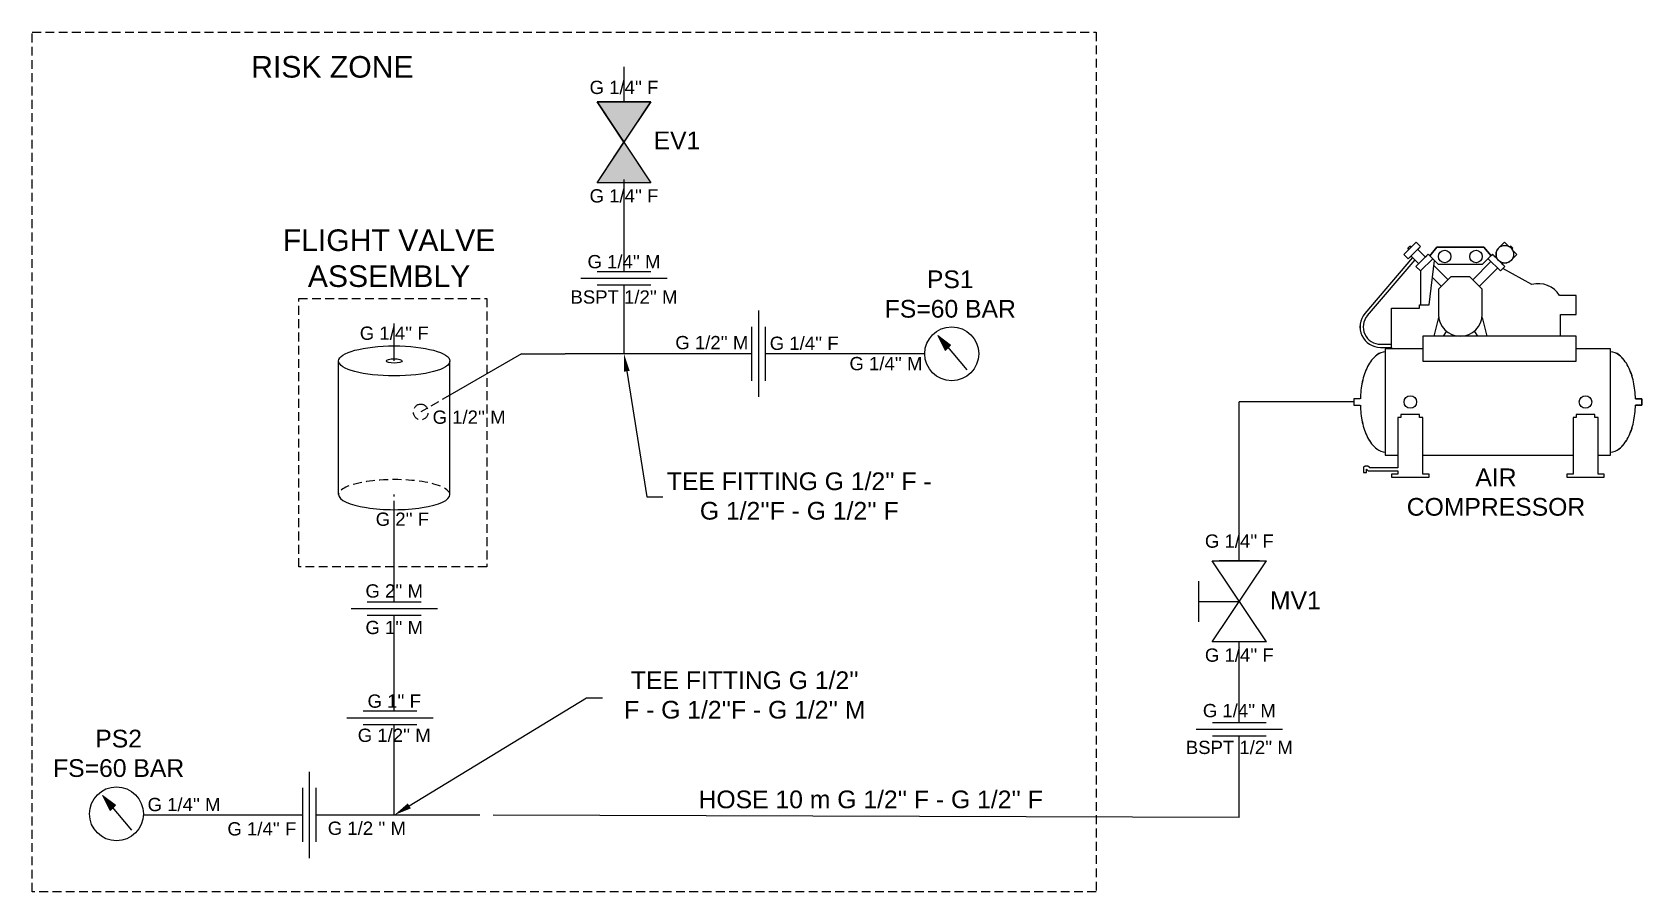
# Model space of a CAD drawing. Header units: millimetres. Extents: x 3488.2 to 3524.6, y 1371.1 to 1390.6.
import ezdxf
from ezdxf import colors
from ezdxf.entities.mleader import LeaderData, LeaderLine
from ezdxf.enums import TextEntityAlignment as Align
from ezdxf.math import Vec2, Vec3

# ---------------------------------------------------------------- set-up
doc = ezdxf.new("R2010")
doc.units = ezdxf.units.MM
doc.linetypes.add('TransientTextAxis', pattern=[0.3, 0.2, -0.1, 0, 0])
doc.layers.add('SYMS', color=7, linetype='Continuous')
doc.styles.add('SIMPLEX', font='SIMPLEX')
doc.styles.get("Standard").update_dxf_attribs({"font": 'arial.ttf'})
doc.styles.add('WD', font='romans.shx')

# ---------------------------------------------------------------- blocks, each defined once
blk = doc.blocks.new('HC1_AIR_COMPRESSOR')
at = {"ltscale": 3.2258}
for p, q in [((0.498, 1.473), (0.621, 1.596)), ((0.542, 1.429), (0.498, 1.473)), ((0.537, 1.535), (0.559, 1.557)), ((0.548, 1.524), (0.537, 1.535)), ((0.665, 1.552), (0.542, 1.429)), ((0.559, 1.557), (0.57, 1.546)), ((0.648, 1.38), (0.57, 1.457)), ((0.619, 1.352), (0.742, 1.475)), ((0.621, 1.596), (0.665, 1.552)), ((0.714, 1.446), (0.637, 1.524)), ((0.742, 1.475), (0.842, 1.375)), ((0.756, 1.46), (0.828, 1.547)), ((0.828, 1.547), (1.297, 1.547)), ((1.284, 1.375), (1.383, 1.475)), ((1.297, 1.547), (1.369, 1.46)), ((1.383, 1.475), (1.506, 1.352)), ((1.411, 1.446), (1.421, 1.456)), ((1.505, 1.596), (1.46, 1.552)), ((1.46, 1.552), (1.462, 1.551)), ((1.548, 1.553), (1.505, 1.596)), ((1.566, 1.557), (1.555, 1.546)), ((1.588, 1.535), (1.566, 1.557)), ((1.577, 1.524), (1.588, 1.535)), ((1.583, 1.429), (1.628, 1.473)), ((1.628, 1.473), (1.585, 1.516)), ((0.585, 1.443), (0.109, 0.883)), ((0.607, 1.42), (0.133, 0.863)), ((0.663, 1.308), (0.619, 1.352)), ((0.786, 1.43), (0.663, 1.308)), ((0.663, 1.308), (0.663, 0.969)), ((0.75, 0.969), (0.804, 1.412)), ((0.94, 1.221), (0.798, 1.362)), ((0.842, 1.375), (1.284, 1.375)), ((1.186, 1.221), (1.367, 1.402)), ((1.252, 1.154), (1.434, 1.336)), ((1.462, 1.308), (1.339, 1.43)), ((1.506, 1.352), (1.462, 1.308)), ((1.478, 1.38), (1.487, 1.39)), ((1.777, 1.172), (1.488, 1.333)), ((1.582, 1.43), (1.583, 1.429)), ((0.873, 1.154), (0.784, 1.244)), ((0.969, 1.25), (0.844, 1.125)), ((1.156, 1.25), (0.969, 1.25)), ((1.281, 1.125), (1.156, 1.25)), ((0.656, 0.937), (0.656, 0.969)), ((0.656, 0.969), (0.75, 0.969)), ((0.844, 1.125), (0.844, 0.875)), ((1.281, 0.875), (1.281, 1.125)), ((2.219, 1.062), (2.054, 1.062)), ((2.219, 0.875), (2.219, 1.062)), ((0.375, 0.531), (0.375, 0.937)), ((0.375, 0.937), (0.656, 0.937)), ((0.844, 0.844), (0.797, 0.656)), ((1.281, 0.844), (1.328, 0.656)), ((2.063, 0.656), (2.063, 0.875)), ((2.063, 0.875), (2.219, 0.875)), ((0.688, 0.656), (0.688, 0.406)), ((2.219, 0.656), (0.688, 0.656)), ((0.922, 0.703), (0.891, 0.656)), ((1.203, 0.703), (1.235, 0.656)), ((2.219, 0.406), (2.219, 0.656)), ((0.266, 0.576), (0.375, 0.576)), ((0.266, 0.544), (0.375, 0.544)), ((0.688, 0.531), (0.313, 0.531)), ((0.313, 0.531), (0.313, -0.531)), ((2.563, 0.531), (2.219, 0.531)), ((2.563, -0.531), (2.563, 0.531)), ((0.688, 0.406), (2.219, 0.406)), ((0.063, 0.031), (0, 0.031)), ((0, 0.031), (0, -0.031)), ((2.812, 0.031), (2.875, 0.031)), ((2.875, 0.031), (2.875, -0.031)), ((0, -0.031), (0.063, -0.031)), ((0.469, -0.156), (0.438, -0.156)), ((0.438, -0.156), (0.438, -0.656)), ((0.469, -0.125), (0.469, -0.156)), ((0.656, -0.125), (0.469, -0.125)), ((0.656, -0.156), (0.656, -0.125)), ((0.688, -0.156), (0.656, -0.156)), ((0.688, -0.719), (0.688, -0.156)), ((2.219, -0.156), (2.188, -0.156)), ((2.188, -0.156), (2.188, -0.719)), ((2.219, -0.125), (2.219, -0.156)), ((2.406, -0.125), (2.219, -0.125)), ((2.406, -0.156), (2.406, -0.125)), ((2.438, -0.156), (2.406, -0.156)), ((2.438, -0.719), (2.438, -0.156)), ((2.875, -0.031), (2.812, -0.031)), ((0.313, -0.531), (0.438, -0.531)), ((0.688, -0.531), (2.188, -0.531)), ((2.438, -0.531), (2.563, -0.531)), ((0.094, -0.656), (0.094, -0.703)), ((0.094, -0.703), (0.125, -0.703)), ((0.125, -0.703), (0.125, -0.672)), ((0.125, -0.672), (0.141, -0.688)), ((0.141, -0.688), (0.438, -0.688)), ((0.438, -0.656), (0.156, -0.656)), ((0.438, -0.719), (0.375, -0.719)), ((0.375, -0.719), (0.375, -0.75)), ((0.438, -0.688), (0.438, -0.719)), ((0.75, -0.719), (0.688, -0.719)), ((0.75, -0.75), (0.75, -0.719)), ((2.188, -0.719), (2.125, -0.719)), ((2.125, -0.719), (2.125, -0.75)), ((2.125, -0.75), (2.5, -0.75)), ((2.5, -0.719), (2.438, -0.719)), ((2.5, -0.75), (2.5, -0.719))]:
    blk.add_line(p, q, dxfattribs=at)
at = {"ltscale": 25.4, "flags": 128}
blk.add_lwpolyline([(2.792, 0.202, 0.064948), (2.739, 0.354, 0.104203), (2.647, 0.469, 0.174705), (2.563, 0.5), (2.563, 0.531), (2.219, 0.531), (2.219, 0.656), (2.063, 0.656), (2.063, 0.875), (2.219, 0.875), (2.219, 1.062), (2.054, 1.062, 0.339438), (1.777, 1.172), (1.488, 1.333), (1.506, 1.352), (1.478, 1.38), (1.487, 1.39, 0.324447), (1.582, 1.43), (1.583, 1.429), (1.628, 1.473), (1.577, 1.524), (1.588, 1.535), (1.566, 1.557), (1.555, 1.546), (1.505, 1.596), (1.46, 1.552), (1.462, 1.551, 0.324447), (1.421, 1.456), (1.411, 1.446), (1.383, 1.475), (1.369, 1.46), (1.297, 1.547), (0.828, 1.547), (0.756, 1.46), (0.742, 1.475), (0.714, 1.446), (0.637, 1.524), (0.665, 1.552), (0.621, 1.596), (0.57, 1.546), (0.559, 1.557), (0.537, 1.535), (0.548, 1.524), (0.498, 1.473), (0.542, 1.429), (0.57, 1.457), (0.585, 1.443), (0.109, 0.883, 0.639378), (0.266, 0.544), (0.375, 0.544), (0.375, 0.531), (0.313, 0.531), (0.313, 0.5, 0.174705), (0.228, 0.469, 0.104203), (0.136, 0.354, 0.064948), (0.083, 0.202, 0.043245), (0.063, 0.031), (0, 0.031), (0, -0.031), (0.063, -0.031, 0.043245), (0.083, -0.202, 0.064948), (0.136, -0.354, 0.104203), (0.228, -0.469, 0.174705), (0.313, -0.5), (0.313, -0.531), (0.438, -0.531), (0.438, -0.656), (0.156, -0.656, 0.168649), (0.154, -0.651, 0.105215), (0.147, -0.645, 0.067398), (0.138, -0.641, 0.053549), (0.125, -0.64, 0.053549), (0.113, -0.641, 0.067398), (0.103, -0.645, 0.105215), (0.096, -0.651, 0.168649), (0.094, -0.656), (0.094, -0.703), (0.125, -0.703), (0.125, -0.672), (0.141, -0.688), (0.438, -0.688), (0.438, -0.719), (0.375, -0.719), (0.375, -0.75), (0.75, -0.75), (0.75, -0.719), (0.688, -0.719), (0.688, -0.531), (2.188, -0.531), (2.188, -0.719), (2.125, -0.719), (2.125, -0.75), (2.5, -0.75), (2.5, -0.719), (2.438, -0.719), (2.438, -0.531), (2.563, -0.531), (2.563, -0.5, 0.174705), (2.647, -0.469, 0.104203), (2.739, -0.354, 0.064948), (2.792, -0.202, 0.043245), (2.812, -0.031), (2.875, -0.031), (2.875, 0.031), (2.812, 0.031, 0.043245)], format="xyb", close=True, dxfattribs=at)
at = {"ltscale": 3.2258}
for centre, radius in [((0.906, 1.453), 0.0625), ((1.219, 1.453), 0.0625), ((1.507, 1.475), 0.0879), ((0.563, 0), 0.0625), ((2.313, 0), 0.0625)]:
    blk.add_circle(centre, radius, dxfattribs=at)
for centre, radius, start, end in [((1.844, 0.937), 0.244, 30.807, 105.8036), ((0.266, 0.75), 0.206, 139.6241, 270), ((0.266, 0.75), 0.174, 139.6241, 270), ((1.063, 0.875), 0.219, 180, 0), ((0.313, 0.367), 0.133, 90, 129.6393), ((2.563, 0.367), 0.133, 50.3607, 90), ((0.69, 0.077), 0.619, 153.4349, 168.2991), ((0.457, 0.193), 0.359, 129.6393, 153.4349), ((2.418, 0.193), 0.359, 26.5651, 50.3607), ((2.186, 0.077), 0.619, 11.7009, 26.5651), ((1.06, 0), 0.997, 168.2991, 178.204), ((1.816, 0), 0.997, 1.796, 11.7009), ((1.06, 0), 0.997, 181.796, 191.7009), ((1.816, 0), 0.997, 348.2991, 358.204), ((0.69, -0.077), 0.619, 191.7009, 206.5651), ((2.186, -0.077), 0.619, 333.4349, 348.2991), ((0.457, -0.193), 0.359, 206.5651, 230.3607), ((0.313, -0.367), 0.133, 230.3607, 270), ((2.563, -0.367), 0.133, 270, 309.6393), ((2.418, -0.193), 0.359, 309.6393, 333.4349), ((0.121, -0.678), 0.0376, 102.2607, 117.6838), ((0.125, -0.699), 0.0594, 90, 102.2607), ((0.125, -0.699), 0.0594, 77.7393, 90), ((0.13, -0.678), 0.0376, 62.3162, 77.7393), ((0.103, -0.656), 0.00906, 141.7088, 180), ((0.114, -0.665), 0.0225, 117.6838, 141.7088), ((0.137, -0.665), 0.0225, 38.2912, 62.3162), ((0.147, -0.656), 0.00906, 0, 38.2912)]:
    blk.add_arc(centre, radius, start, end, dxfattribs=at)
at = {"style": 'WD'}
blk.add_attdef('XREF', (2.671, 0.574), '', height=0.0625, rotation=0.0625, dxfattribs=at)
for tag, p in [('INST', (1.439, 0.172)), ('LOC', (1.435, -0.001)), ('TAG1', (1.422, -0.199))]:
    blk.add_attdef(tag, text='', height=0.125, dxfattribs=at).set_placement(p, align=Align.CENTER)
blk.add_attdef('TERM01', text='', height=0.0625, dxfattribs=at).set_placement((-0.041, 0.022), align=Align.RIGHT)
for tag, p, height in [('X4TERM01', (0, 0), 0.005), ('X1TERM02', (2.875, 0), 0.005), ('TERM02', (2.884, 0.019), 0.0625), ('RATING1', (2.884, -0.181), 0.125), ('DESC1', (2.884, -0.397), 0.125), ('DESC2', (2.884, -0.581), 0.125), ('DESC3', (2.884, -0.771), 0.125), ('WDTAGALT', (2.893, -0.965), 0.125)]:
    blk.add_attdef(tag, p, '', height=height, dxfattribs=at)
at = {"style": 'WD', "flags": 1}
for tag, p in [('WDTYPE', (1.945, -0.322)), ('FAMILY', (2.079, -0.218)), ('CAT', (2.076, -0.25)), ('MFG', (2.078, -0.285)), ('ASSYCODE', (2.106, -0.32))]:
    blk.add_attdef(tag, text='', height=0.01, dxfattribs=at).set_placement(p, align=Align.CENTER)
blk = doc.blocks.new('VFI1_UNION')
at = {"ltscale": 3.2258}
for p, q in [((-0.4, -0.063), (0.4, -0.063)), ((-0.25, 0), (0.25, 0)), ((-0.25, -0.125), (0.25, -0.125))]:
    blk.add_line(p, q, dxfattribs=at)
at = {"style": 'WD'}
blk.add_attdef('WDTAGALT', text='', height=0.125, dxfattribs=at).set_placement((-0.035, 0.116), align=Align.RIGHT)
for tag, p, height in [('RATING1', (0.136, 0.123), 0.125), ('X2TERM02', (0, 0), 0.005), ('TERM02', (0.008, 0.013), 0.0625), ('X8TERM01', (0, -0.125), 0.005), ('TERM01', (0.017, -0.206), 0.0625), ('DESC1', (-0.937, -0.297), 0.125), ('DESC2', (-0.937, -0.481), 0.125), ('DESC3', (-0.937, -0.671), 0.125)]:
    blk.add_attdef(tag, p, '', height=height, dxfattribs=at)
blk.add_attdef('XREF', text='', height=0.0625, rotation=0.0625, dxfattribs=at).set_placement((0.597, -0.011), align=Align.TOP_CENTER)
at = {"style": 'WD', "flags": 1}
for tag, height, p in [('FAMILY', 0.01, (0.614, -0.146)), ('INST', 0.125, (0.078, -0.384)), ('WDTYPE', 0.01, (0.506, -0.167)), ('CAT', 0.01, (0.614, -0.19)), ('MFG', 0.01, (0.615, -0.222)), ('ASSYCODE', 0.01, (0.643, -0.251)), ('LOC', 0.125, (0.054, -0.545)), ('TAG1', 0.125, (0.072, -0.755))]:
    blk.add_attdef(tag, text='', height=height, dxfattribs=at).set_placement(p, align=Align.CENTER)
blk = doc.blocks.new('HMT1_PRESSURE_GAUGE')
blk.add_hatch(color=7).paths.add_polyline_path([(-0.13, 0.17), (-0.06, 0.03), (-0.01, 0.08)])
at = {"color": 7, "linetype": 'Continuous', "lineweight": 0, "ltscale": 645.15999}
for p, q in [((-0.13, 0.17), (-0.06, 0.03)), ((-0.13, 0.17), (-0.01, 0.08)), ((-0.06, 0.03), (-0.01, 0.08))]:
    blk.add_line(p, q, dxfattribs=at)
at = {"color": 7, "linetype": 'Continuous', "ltscale": 645.15999}
blk.add_line((-0.056, 0.082), (0.14, -0.15), dxfattribs=at)
at = {"color": 255, "linetype": 'Continuous', "lineweight": 0, "ltscale": 25.4, "flags": 128}
blk.add_lwpolyline([(-0.13, 0.17), (-0.06, 0.03), (-0.01, 0.08)], close=True, dxfattribs=at)
at = {"color": 7, "linetype": 'Continuous', "ltscale": 645.15999}
blk.add_circle((0, 0), 0.25, dxfattribs=at)
at = {"style": 'WD', "width": 0.7}
for tag, p in [('INST', (-0.01, 0.531)), ('LOC', (-0.01, 0.406)), ('TAG1', (-0.01, 0.281)), ('DESC1', (0.021, -0.375)), ('DESC2', (0.021, -0.5)), ('DESC3', (0.021, -0.625)), ('WDTAGALT', (0.021, -0.75))]:
    blk.add_attdef(tag, text='', height=0.0938, dxfattribs=at).set_placement(p, align=Align.CENTER)
blk.add_attdef('TERM01', text='', height=0.0625, dxfattribs=at).set_placement((-0.281, 0.031), align=Align.RIGHT)
at = {"style": 'WD'}
for tag, p, height, flags in [('X4TERM01', (-0.25, 0), 0.005, 1), ('X1TERM02', (0.25, 0), 0.005, 1), ('FAMILY', (-0.052, -0.062), 0.01, 9), ('WDBLKNAM', (-0.052, -0.187), 0.01, 9)]:
    blk.add_attdef(tag, p, '', height=height, dxfattribs=dict(at, flags=flags))
at = {"flags": 1}
blk.add_attdef('WDTYPE', (0.094, 0.094), '', height=0.01, dxfattribs=at)
at = {"style": 'WD', "width": 0.7}
for tag, p, height in [('TERM02', (0.281, 0.031), 0.0625), ('RATING1', (0.281, -0.187), 0.0938)]:
    blk.add_attdef(tag, p, '', height=height, dxfattribs=at)
at = {"style": 'WD'}
blk.add_attdef('XREF', text='', height=0.0625, dxfattribs=at).set_placement((-0.281, -0.156), align=Align.RIGHT)
at = {"linetype": 'Continuous', "style": 'WD', "flags": 9}
for tag, p in [('ASSYCODE', (-0.052, -0.156)), ('CAT', (-0.052, -0.094)), ('MFG', (-0.052, -0.125))]:
    blk.add_attdef(tag, p, '', height=0.01, dxfattribs=at)
blk = doc.blocks.new('VGVA1_GATE_VALVE_CLOS')
h = blk.add_hatch(color=256)
h.paths.add_polyline_path([(0, 0), (0.25, 0.375), (-0.25, 0.375)])
h.paths.add_polyline_path([(-0.25, -0.375), (0.25, -0.375), (0, 0)])
h.paths.add_polyline_path([(-0.001, -0.001), (0.039, -0.001), (0.039, 0.006), (-0.001, 0.006)], flags=9)
h.paths.add_polyline_path([(0.062, -0.004), (0.439, -0.004), (0.439, 0.09), (0.062, 0.09)], flags=9)
h.paths.add_polyline_path([(-0.001, 0.374), (0.039, 0.374), (0.039, 0.381), (-0.001, 0.381)], flags=9)
h.paths.add_polyline_path([(-0.001, -0.376), (0.037, -0.376), (0.037, -0.369), (-0.001, -0.369)], flags=9)
at = {"ltscale": 3.2258}
for p, q in [((-0.25, 0.375), (0.25, -0.375)), ((-0.25, -0.375), (0.25, 0.375)), ((0.25, 0.375), (-0.25, 0.375)), ((0.25, -0.375), (-0.25, -0.375))]:
    blk.add_line(p, q, dxfattribs=at)
at = {"ltscale": 25.4, "flags": 128}
for points in [[(0.25, 0.375), (0, 0), (-0.25, 0.375)], [(-0.25, -0.375), (0, 0), (0.25, -0.375)]]:
    blk.add_lwpolyline(points, close=True, dxfattribs=at)
at = {"style": 'WD'}
for tag, p, height in [('TERM03', (0.02, 0.388), 0.0625), ('X2TERM03', (0, 0.375), 0.005), ('X1TERM02', (0, 0), 0.005), ('TERM02', (0.075, 0.012), 0.0625), ('RATING1', (0.274, -0.186), 0.125), ('DESC1', (0.274, -0.403), 0.125), ('X8TERM01', (0, -0.375), 0.005), ('TERM01', (0.029, -0.455), 0.0625), ('DESC2', (0.274, -0.586), 0.125), ('DESC3', (0.274, -0.776), 0.125), ('WDTAGALT', (0.274, -0.944), 0.125)]:
    blk.add_attdef(tag, p, '', height=height, dxfattribs=at)
at = {"style": 'WD', "flags": 1}
for tag, p in [('INST', (-0.294, 0.207)), ('LOC', (-0.294, 0.031)), ('TAG1', (-0.294, -0.159))]:
    blk.add_attdef(tag, text='', height=0.125, dxfattribs=at).set_placement(p, align=Align.RIGHT)
at = {"style": 'WD'}
blk.add_attdef('XREF', text='', height=0.0625, rotation=0.0625, dxfattribs=at).set_placement((0.362, 0.365), align=Align.TOP_CENTER)
at = {"style": 'WD', "flags": 1}
for tag, p in [('WDTYPE', (-0.37, -0.287)), ('FAMILY', (-0.378, -0.346)), ('CAT', (-0.378, -0.391)), ('MFG', (-0.376, -0.422)), ('ASSYCODE', (-0.348, -0.451))]:
    blk.add_attdef(tag, text='', height=0.01, dxfattribs=at).set_placement(p, align=Align.CENTER)
blk = doc.blocks.new('VGVA1_SCREW_DOWN_VALVE')
for p, q in [((0.25, -0.375), (-0.25, 0.375)), ((-0.25, -0.375), (0.25, 0.375)), ((-0.25, 0.375), (0.25, 0.375)), ((0.187, 0.375), (-0.188, 0.375)), ((-0.375, -0.188), (-0.375, 0.187)), ((-0.375, 0), (0, 0)), ((0.25, -0.375), (-0.25, -0.375)), ((0.187, -0.375), (-0.188, -0.375))]:
    blk.add_line(p, q)
at = {"style": 'WD'}
for tag, p, height in [('TERM02', (0.009, 0.388), 0.0625), ('X2TERM02', (0, 0.375), 0.005), ('RATING1', (0.272, -0.134), 0.125), ('DESC1', (0.272, -0.35), 0.125), ('X8TERM01', (0, -0.375), 0.005), ('TERM01', (0.026, -0.447), 0.0625), ('DESC2', (0.272, -0.534), 0.125), ('DESC3', (0.272, -0.724), 0.125), ('WDTAGALT', (0.272, -0.9), 0.125)]:
    blk.add_attdef(tag, p, '', height=height, dxfattribs=at)
blk.add_attdef('XREF', text='', height=0.0625, rotation=0.0625, dxfattribs=at).set_placement((0.4, 0.326), align=Align.TOP_CENTER)
at = {"style": 'WD', "width": 0.7, "flags": 1}
blk.add_attdef('TAG1', text='', height=0.125, dxfattribs=at).set_placement((-0.476, 0.108), align=Align.RIGHT)
at = {"style": 'WD', "width": 0.7}
for tag, p in [('INST', (-0.476, -0.068)), ('LOC', (-0.476, -0.235))]:
    blk.add_attdef(tag, text='', height=0.125, dxfattribs=at).set_placement(p, align=Align.RIGHT)
at = {"style": 'WD', "flags": 1}
for tag, p in [('WDTYPE', (-0.168, -0.021)), ('FAMILY', (-0.158, -0.04)), ('CAT', (-0.158, -0.085)), ('MFG', (-0.157, -0.116)), ('ASSYCODE', (-0.129, -0.145))]:
    blk.add_attdef(tag, text='', height=0.01, dxfattribs=at).set_placement(p, align=Align.CENTER)

msp = doc.modelspace()

# ---------------------------------------------------------------- linework, layer by layer
for p, q in [((3501.591, 1389.779), (3501.591, 1388.99)), ((3501.591, 1387.235), (3501.591, 1385.155)), ((3501.591, 1384.85), (3501.591, 1383.294)), ((3496.395, 1383.133), (3496.395, 1383.976)), ((3499.274, 1383.294), (3497.654, 1382.358)), ((3499.274, 1383.294), (3500.263, 1383.294)), ((3504.483, 1383.294), (3500.263, 1383.294)), ((3508.393, 1383.294), (3504.788, 1383.294)), ((3495.135, 1380.111), (3495.135, 1383.14)), ((3497.654, 1380.111), (3497.654, 1383.133)), ((3515.506, 1380.398), (3515.506, 1382.205)), ((3518.099, 1382.205), (3515.506, 1382.205)), ((3515.506, 1378.615), (3515.506, 1380.398)), ((3496.395, 1377.691), (3496.395, 1379.771)), ((3496.395, 1375.221), (3496.395, 1377.386)), ((3515.506, 1374.961), (3515.506, 1376.782)), ((3496.395, 1372.868), (3496.395, 1374.916)), ((3515.506, 1372.814), (3515.506, 1374.656)), ((3494.325, 1372.868), (3490.723, 1372.868)), ((3498.329, 1372.868), (3494.63, 1372.868)), ((3515.506, 1372.814), (3498.633, 1372.868))]:
    msp.add_line(p, q)
at = {"linetype": 'TransientTextAxis'}
for p, q in [((3497.654, 1382.358), (3496.996, 1381.979)), ((3496.395, 1379.771), (3496.395, 1380.111))]:
    msp.add_line(p, q, dxfattribs=at)
at = {"color": 240, "linetype": 'TransientTextAxis', "true_color": 0xed1f24}
msp.add_lwpolyline([(3488.208, 1390.563), (3512.268, 1390.563), (3512.268, 1371.134), (3488.208, 1371.134)], close=True, dxfattribs=at)
at = {"color": 30, "linetype": 'TransientTextAxis', "true_color": 0xf8991e}
msp.add_lwpolyline([(3494.236, 1384.547), (3498.488, 1384.547), (3498.488, 1378.476), (3494.236, 1378.476)], close=True, dxfattribs=at)
for major_axis, ratio in [((-1.259, 0), 0.269859), ((-0.178, 0), 0.269917)]:
    msp.add_ellipse((3496.395, 1383.133), major_axis=major_axis, ratio=ratio)
at = {"linetype": 'TransientTextAxis'}
msp.add_ellipse((3496.996, 1381.979), major_axis=(0, 0.18), ratio=0.915912, dxfattribs=at)
msp.add_ellipse((3496.395, 1380.111), major_axis=(1.259, 0), ratio=0.269859, start_param=6.282429, end_param=9.426756, dxfattribs=at)
msp.add_ellipse((3496.395, 1380.111), major_axis=(-1.259, 0), ratio=0.269859, start_param=6.282429, end_param=9.426756)

# ---------------------------------------------------------------- block references
at = {"layer": 'SYMS'}
for name, p, xscale, yscale, zscale in [('VGVA1_GATE_VALVE_CLOS', (3501.591, 1388.075), 2.438902001164822, 2.438902001164822, 2.438902001164822), ('HC1_AIR_COMPRESSOR', (3518.099, 1382.205), 2.263888782651718, 2.263888782651718, 2.263888782651718), ('VFI1_UNION', (3501.591, 1385.155), 2.438902001164822, 2.438902001164822, 2.438902001164822), ('HMT1_PRESSURE_GAUGE', (3509.002, 1383.295), 2.438902001164822, 2.438902001164822, 2.438902001164822), ('VGVA1_SCREW_DOWN_VALVE', (3515.506, 1377.698), 2.443509331734847, 2.443509331734847, 2.443509331734847), ('VFI1_UNION', (3496.395, 1377.691), 2.438902001164822, 2.438902001164822, 2.438902001164822), ('VFI1_UNION', (3496.3, 1375.221), 2.438902001164822, 2.438902001164822, 2.438902001164822), ('VFI1_UNION', (3515.506, 1374.961), 2.438902001164822, 2.438902001164822, 2.438902001164822), ('HMT1_PRESSURE_GAUGE', (3490.114, 1372.896), 2.438902001164822, 2.438902001164822, 2.438902001164822)]:
    msp.add_blockref(name, p, dxfattribs=dict(at, xscale=xscale, yscale=yscale, zscale=zscale))
at = {"layer": 'SYMS', "xscale": 2.438902001164822, "yscale": 2.438902001164822, "zscale": 2.438902001164822, "rotation": 90}
for p in [(3504.483, 1383.294), (3494.325, 1372.872)]:
    msp.add_blockref('VFI1_UNION', p, dxfattribs=at)

# ---------------------------------------------------------------- texts
at = {"color": 1, "attachment_point": 5, "style": 'SIMPLEX'}
for s, width, heights, insert, char_height in [('{\\fArial|b0|i0|c0|p34;\\C240;\\c2367469;RISK ZONE}', 6.69679, [0], (3494.996, 1389.777), 0.48778), ("\\A1;{\\fArial|b0|i0|c0|p34;\\C85;\\c4766296;G 1/4\\H1x;'' F}", 1.87195, [0], (3501.591, 1389.314), 0.3), ('{\\fArial|b0|i0|c0|p34;\\C152;\\c12285479;EV1}', 0.79708, [0], (3502.789, 1388.118), 0.4), ("\\A1;{\\fArial|b0|i0|c0|p34;\\C85;\\c4766296;G 1/4\\H1x;'' F}", 2.17951, [0], (3501.591, 1386.862), 0.3), ('{\\fArial|b0|i0|c0|p34;\\C30;\\c2005496;FLIGHT VALVE ASSEMBLY}', 6.69679, [0], (3496.278, 1385.452), 0.48778), ("\\A1;{\\fArial|b0|i0|c0|p34;\\C85;\\c4766296;G 1/4'' M}", 1.71813, [0], (3501.591, 1385.375), 0.3), ('{\\fArial|b0|i0|c0|p34;\\C152;\\c12285479;PS1\\PFS=60 BAR}', 3.65671, [2.251], (3508.97, 1384.642), 0.4), ("\\A1;{\\fArial|b0|i0|c0|p34;\\C85;\\c4766296;BSPT 1/2'' M}", 2.46676, [1.029], (3501.591, 1384.576), 0.3), ("\\A1;{\\fArial|b0|i0|c0|p34;\\C85;\\c4766296;G 1/4\\H1x;'' F}", 2.02287, [0], (3496.395, 1383.758), 0.3), ("\\A1;{\\fArial|b0|i0|c0|p34;\\C85;\\c4766296;G 1/2'' M}", 1.64411, [0], (3503.577, 1383.545), 0.3), ("\\A1;{\\fArial|b0|i0|c0|p34;\\C85;\\c4766296;G 1/4'' F}", 1.70003, [0], (3505.666, 1383.53), 0.3), ("\\A1;{\\fArial|b0|i0|c0|p34;\\C85;\\c4766296;G 1/4'' M}", 1.62946, [0], (3507.515, 1383.071), 0.3), ("\\A1;{\\fArial|b0|i0|c0|p34;\\C85;\\c4766296;G 1/2'' M}", 1.91108, [0], (3498.088, 1381.86), 0.3), ('\\A1;{\\fArial|b0|i0|c0|p34;\\C152;\\c12285479;AIR\\PCOMPRESSOR}', 3.55539, [0], (3521.31, 1380.166), 0.4), ("\\A1;{\\fArial|b0|i0|c0|p34;\\C152;\\c12285479;TEE FITTING G 1/2'' F - G 1/2''F - G 1/2'' F   }", 6.16147, [0], (3505.554, 1380.077), 0.4), ("\\A1;{\\fArial|b0|i0|c0|p34;\\C85;\\c4766296;G 2'' F}", 1.24657, [0], (3496.58, 1379.554), 0.3), ("\\A1;{\\fArial|b0|i0|c0|p34;\\C85;\\c4766296;G 1/4'' F}", 1.69209, [0], (3515.506, 1379.059), 0.3), ("\\A1;{\\fArial|b0|i0|c0|p34;\\C85;\\c4766296;G 2'' M}", 1.24657, [0], (3496.395, 1377.932), 0.3), ('{\\fArial|b0|i0|c0|p34;\\C152;\\c12285479;MV1}', 1.02483, [0.55], (3516.773, 1377.722), 0.4), ("\\A1;{\\fArial|b0|i0|c0|p34;\\C85;\\c4766296;G 1'' M}", 1.24657, [0], (3496.395, 1377.106), 0.3), ("\\A1;{\\fArial|b0|i0|c0|p34;\\C85;\\c4766296;G 1/4'' F}", 1.7807, [0], (3515.506, 1376.482), 0.3), ("\\A1;{\\fArial|b0|i0|c0|p34;\\C152;\\c12285479;TEE FITTING G 1/2'' F - G 1/2''F - G 1/2'' M   }", 5.61973, [0], (3504.322, 1375.58), 0.4), ("\\A1;{\\fArial|b0|i0|c0|p34;\\C85;\\c4766296;G 1'' F}", 1.24657, [0], (3496.395, 1375.442), 0.3), ("\\A1;{\\fArial|b0|i0|c0|p34;\\C85;\\c4766296;G 1/4'' M}", 1.94102, [0], (3515.506, 1375.228), 0.3), ("\\A1;{\\fArial|b0|i0|c0|p34;\\C85;\\c4766296;G 1/2'' M}", 1.75273, [0], (3496.395, 1374.67), 0.3), ('{\\fArial|b0|i0|c0|p34;\\C152;\\c12285479;PS2\\PFS=60 BAR}', 3.65671, [1.402], (3490.163, 1374.261), 0.4), ("\\A1;{\\fArial|b0|i0|c0|p34;\\C85;\\c4766296;BSPT 1/2'' M}", 2.5758, [0.994], (3515.506, 1374.396), 0.3), ("\\A1;{\\fArial|b0|i0|c0|p34;\\C152;\\c12285479;HOSE 10 m G 1/2'' F - G 1/2'' F}", 9.38832, [2.527], (3507.17, 1373.22), 0.4), ("\\A1;{\\fArial|b0|i0|c0|p34;\\C85;\\c4766296;G 1/4'' M}", 1.72569, [0], (3491.642, 1373.105), 0.3), ("\\A1;{\\fArial|b0|i0|c0|p34;\\C85;\\c4766296;G 1/4'' F}", 1.74896, [0], (3493.402, 1372.555), 0.3), ("\\A1;{\\fArial|b0|i0|c0|p34;\\C85;\\c4766296;G 1/2^I'' M}", 1.76451, [0], (3495.776, 1372.569), 0.3)]:
    msp.add_mtext_dynamic_manual_height_columns(s, width=width, gutter_width=2.439, heights=heights, dxfattribs=dict(at, insert=insert, char_height=char_height))

# ---------------------------------------------------------------- leaders
ml = msp.add_multileader_mtext('Standard')
ml.set_content('', color=256)
ml.set_leader_properties()
ml.build(insert=Vec2(0, 0))
ml.multileader.update_dxf_attribs({"text_right_attachment_type": 6, "dogleg_length": 0.36, "arrow_head_size": 0.4})
ctx = ml.context
ctx.base_point, ctx.char_height, ctx.arrow_head_size, ctx.landing_gap_size, ctx.plane_origin = Vec3(3502.468, 1380.063), 0.18, 0.4, 0.09, Vec3(3502.215, 1383.294)
ctx.right_attachment = 6
notes = []
notes.append((ctx, [(0, (1, 1, 0), (3502.108, 1380.063), (1, 0), 0.36, [(0, [(3501.591, 1383.294)], 0, [])])]))
ctx.mtext.insert, ctx.mtext.flow_direction = Vec3(3502.558, 1380.153), 5
ml = msp.add_multileader_mtext('Standard')
ml.set_content('', color=256)
ml.set_leader_properties()
ml.build(insert=Vec2(0, 0))
ml.multileader.update_dxf_attribs({"text_right_attachment_type": 6, "dogleg_length": 0.36, "arrow_head_size": 0.4})
ctx = ml.context
ctx.base_point, ctx.char_height, ctx.arrow_head_size, ctx.landing_gap_size, ctx.plane_origin = Vec3(3501.106, 1375.518), 0.18, 0.4, 0.09, Vec3(3497.15, 1372.771)
ctx.right_attachment = 6
notes.append((ctx, [(0, (1, 1, 0), (3500.746, 1375.518), (1, 0), 0.36, [(0, [(3496.395, 1372.868)], 0, [])])]))
ctx.mtext.insert, ctx.mtext.flow_direction = Vec3(3501.196, 1375.608), 5
for ctx, leaders in notes:
    for number, flags, end, landing, length, lines in leaders:
        leader = LeaderData()
        leader.index, (leader.has_last_leader_line, leader.has_dogleg_vector, leader.attachment_direction) = number, flags
        leader.last_leader_point, leader.dogleg_vector, leader.dogleg_length = Vec3(end), Vec3(landing), length
        for number, points, colour, breaks in lines:
            line = LeaderLine()
            line.index, line.vertices, line.color, line.breaks = number, Vec3.list(points), colors.encode_raw_color(colour), breaks
            leader.lines.append(line)
        ctx.leaders.append(leader)

doc.saveas('drawing.dxf')
